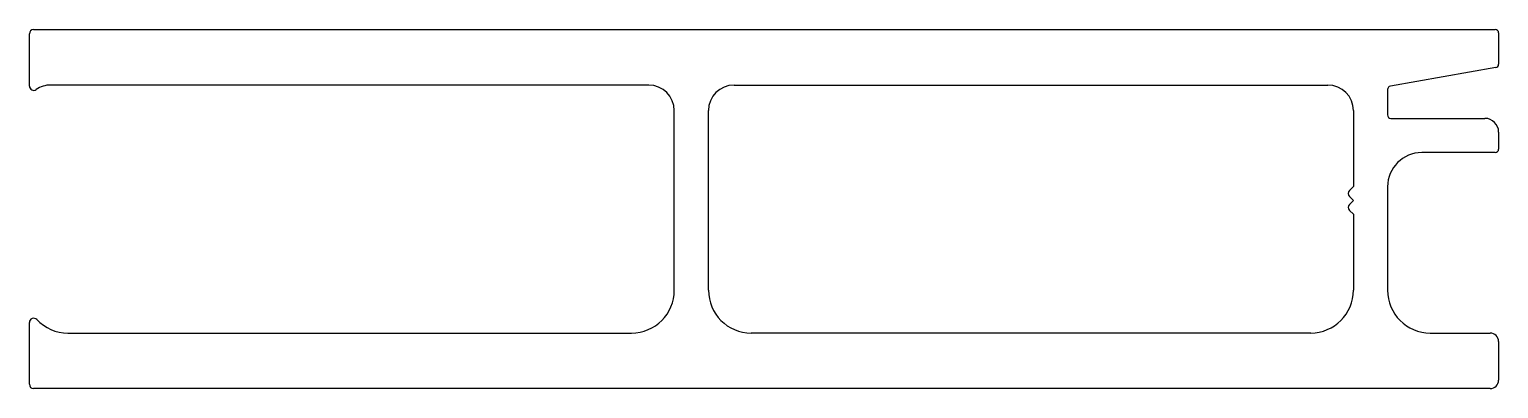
# Model space of a CAD drawing. Extents: x 2225.8 to 2311.8, y 1589 to 1610.
import ezdxf

# ---------------------------------------------------------------- set-up
doc = ezdxf.new("R2010")
doc.units = 0
doc.layers.get('0').update_dxf_attribs({"linetype": 'CONTINUOUS'})

msp = doc.modelspace()

# ---------------------------------------------------------------- linework, layer by layer
for p, q in [((2226.034, 1610.029), (2311.584, 1610.029)), ((2225.784, 1606.715), (2225.784, 1609.779)), ((2311.784, 1609.829), (2311.784, 1607.997)), ((2311.619, 1607.8), (2305.449, 1606.712)), ((2262.034, 1606.779), (2227.034, 1606.779)), ((2267.034, 1606.779), (2301.784, 1606.779)), ((2305.284, 1606.515), (2305.284, 1605.029)), ((2263.534, 1594.779), (2263.534, 1605.279)), ((2265.534, 1594.779), (2265.534, 1605.279)), ((2303.284, 1605.279), (2303.284, 1600.84)), ((2305.484, 1604.829), (2310.984, 1604.829)), ((2311.784, 1604.029), (2311.784, 1603.029)), ((2311.584, 1602.829), (2307.284, 1602.829)), ((2303.284, 1600.84), (2303.055, 1600.612)), ((2305.284, 1600.829), (2305.284, 1594.779)), ((2265.534, 1600.029), (2265.534, 1600.029)), ((2303.055, 1600.258), (2303.284, 1600.029)), ((2303.284, 1600.029), (2303.055, 1599.8)), ((2303.055, 1599.447), (2303.284, 1599.218)), ((2303.284, 1599.218), (2303.284, 1594.779)), ((2225.784, 1589.279), (2225.784, 1592.892)), ((2228.034, 1592.279), (2261.034, 1592.279)), ((2300.784, 1592.279), (2268.034, 1592.279)), ((2307.784, 1592.279), (2311.284, 1592.279)), ((2311.784, 1591.779), (2311.784, 1589.529)), ((2311.284, 1589.029), (2226.034, 1589.029))]:
    msp.add_line(p, q)
for centre, radius, start, end in [((2226.034, 1609.779), 0.25, 90, 180), ((2311.584, 1609.829), 0.2, 0, 90), ((2311.584, 1607.997), 0.2, 280, 0), ((2226.034, 1606.715), 0.25, 180, 304.8499), ((2227.034, 1605.279), 1.5, 90, 124.8499), ((2262.034, 1605.279), 1.5, 0, 90), ((2267.034, 1605.279), 1.5, 90, 180), ((2301.784, 1605.279), 1.5, 0, 90), ((2305.484, 1606.515), 0.2, 100, 180), ((2305.484, 1605.029), 0.2, 180, 270), ((2310.984, 1604.029), 0.8, 0, 90), ((2307.284, 1600.829), 2, 90, 180), ((2311.584, 1603.029), 0.2, 270, 0), ((2303.232, 1600.435), 0.25, 135, 225), ((2303.232, 1599.624), 0.25, 135, 225), ((2261.034, 1594.779), 2.5, 270, 360), ((2268.034, 1594.779), 2.5, 180, 270), ((2300.784, 1594.779), 2.5, 270, 360), ((2307.784, 1594.779), 2.5, 180, 270), ((2226.034, 1592.892), 0.25, 43.34176, 180), ((2228.034, 1594.779), 2.5, 223.34176, 270), ((2311.284, 1591.779), 0.5, 0, 90), ((2311.284, 1589.529), 0.5, 270, 0), ((2226.034, 1589.279), 0.25, 180, 270)]:
    msp.add_arc(centre, radius, start, end)

doc.saveas('drawing.dxf')
